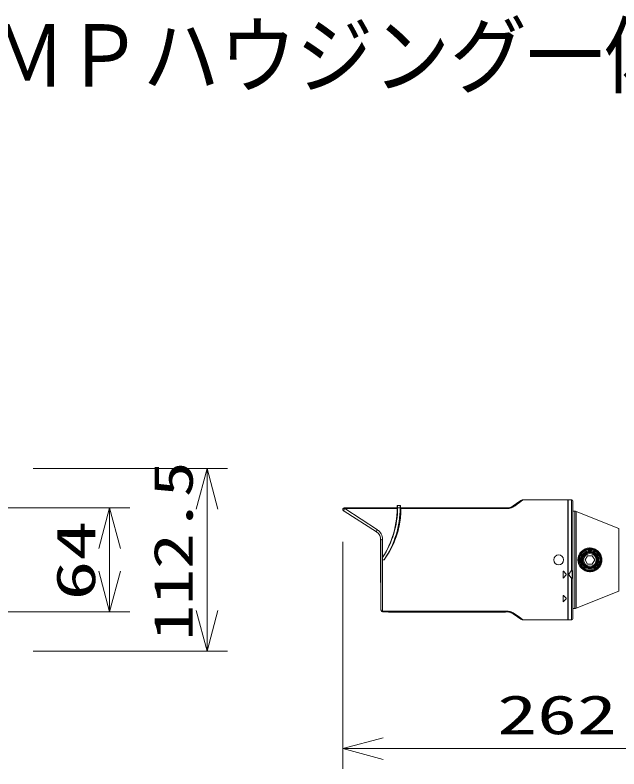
# Model space of a CAD drawing. Units: millimetres on the paper. Extents: x -62 to 65, y -58 to 59.
# Drawn here: x -19.73 to 17.42, y 12.82 to 59.21 of the extents above; entities that cross this region are included whole.
import ezdxf
from ezdxf.enums import TextEntityAlignment as Align

# ---------------------------------------------------------------- set-up
doc = ezdxf.new("R2010")
doc.units = ezdxf.units.MM
doc.layers.add('0-0_MOJI1', color=7, linetype='Continuous')
for name, color, linetype, lineweight in [('0-2_GAIKEI', 4, 'Continuous', 9), ('0-3_SUNPO', 7, 'Continuous', 9), ('0-4_0', 7, 'Continuous', 9)]:
    doc.layers.add(name, color=color, linetype=linetype, lineweight=lineweight)
doc.styles.add('ＭＳ ゴシック', font='')
doc.styles.get('ＭＳ ゴシック').set_extended_font_data('MS Gothic')

# ---------------------------------------------------------------- blocks, each defined once
blk = doc.blocks.new('_Open30')
at = {"layer": '0-4_0'}
blk.add_line((0, 0), (-1, 0), dxfattribs=at)
blk.add_lwpolyline([(-1, 0.2679), (0, 0), (-1, -0.2679)], dxfattribs=at)

msp = doc.modelspace()

# ---------------------------------------------------------------- linework, layer by layer
at = {"layer": '0-2_GAIKEI', "color": 7}
for p, q in [((10.911, 29.002), (11.318, 29.287)), ((11.318, 29.287), (11.386, 29.334)), ((11.536, 29.384), (14.283, 29.384)), ((14.283, 21.984), (14.283, 29.384)), ((14.284, 29.363), (14.284, 22.006)), ((14.514, 29.376), (14.305, 29.384)), ((14.584, 29.304), (14.584, 22.064)), ((0.527, 28.884), (3.783, 28.884)), ((3.783, 29.013), (3.783, 28.884)), ((3.805, 29.034), (3.962, 29.034)), ((3.983, 29.013), (3.983, 28.884)), ((4.013, 28.884), (10.539, 28.884)), ((0.48, 28.696), (0.467, 28.704)), ((0.48, 28.696), (0.514, 28.674)), ((0.515, 28.674), (2.506, 27.407)), ((14.703, 28.684), (14.584, 28.684)), ((17.421, 27.606), (14.801, 28.665)), ((2.783, 26.907), (2.783, 23.093)), ((2.783, 26.9), (2.783, 22.584)), ((17.421, 23.762), (14.801, 22.703)), ((10.539, 22.484), (2.883, 22.484)), ((11.393, 22.03), (10.911, 22.367)), ((14.703, 22.684), (14.584, 22.684)), ((11.536, 21.984), (13.383, 21.984)), ((13.433, 21.985), (13.383, 21.984)), ((13.933, 21.985), (13.433, 21.985)), ((13.933, 21.985), (13.983, 21.984)), ((13.983, 21.984), (14.283, 21.984)), ((14.514, 21.992), (14.305, 21.985))]:
    msp.add_line(p, q, dxfattribs=at)
at = {"layer": '0-2_GAIKEI'}
for p, q in [((14.305, 29.384), (14.305, 25.684)), ((14.514, 29.376), (14.514, 25.013)), ((0.527, 28.884), (0.568, 28.844)), ((0.568, 28.844), (0.568, 28.843)), ((0.568, 28.844), (3.783, 28.844)), ((0.568, 28.843), (2.559, 27.541)), ((3.783, 28.879), (3.783, 28.884)), ((3.805, 29.034), (3.805, 28.902)), ((3.805, 28.896), (3.805, 28.902)), ((3.805, 28.896), (3.962, 28.896)), ((3.962, 29.034), (3.962, 28.902)), ((3.962, 28.896), (3.962, 28.902)), ((3.983, 28.879), (3.983, 28.884)), ((4.013, 28.884), (4.013, 28.857)), ((4.013, 28.844), (4.013, 28.857)), ((4.013, 28.844), (10.539, 28.844)), ((4.013, 28.843), (4.013, 28.844)), ((10.539, 28.884), (10.539, 28.844)), ((0.514, 28.674), (0.515, 28.674)), ((14.703, 28.684), (14.703, 22.684)), ((14.801, 28.665), (14.801, 22.703)), ((17.421, 27.606), (17.421, 23.762)), ((2.753, 27.053), (2.753, 24.316)), ((2.783, 26.926), (2.783, 24.286)), ((2.883, 26.934), (2.883, 22.484)), ((2.753, 26.784), (2.783, 26.784)), ((2.973, 25.684), (2.883, 25.684)), ((14.305, 25.684), (14.305, 21.985)), ((15.485, 25.941), (15.337, 25.684)), ((15.337, 25.684), (15.485, 25.427)), ((15.782, 25.941), (15.485, 25.941)), ((15.93, 25.684), (15.782, 25.941)), ((15.782, 25.427), (15.93, 25.684)), ((15.485, 25.427), (15.782, 25.427)), ((13.983, 24.979), (13.982, 24.587)), ((13.983, 24.979), (13.982, 24.588)), ((13.983, 24.979), (13.983, 24.979)), ((14.018, 24.575), (14.175, 24.772)), ((14.018, 24.575), (14.175, 24.772)), ((14.175, 24.797), (14.019, 24.991)), ((14.175, 24.797), (14.019, 24.991)), ((14.019, 24.991), (14.019, 24.991)), ((14.175, 24.797), (14.175, 24.797)), ((14.175, 24.772), (14.175, 24.772)), ((14.332, 24.806), (14.486, 25)), ((14.332, 24.806), (14.332, 24.806)), ((14.487, 24.57), (14.332, 24.763)), ((14.549, 24.977), (14.547, 24.591)), ((14.549, 24.977), (14.547, 24.591)), ((14.547, 24.591), (14.547, 24.591)), ((14.549, 24.977), (14.549, 24.977)), ((2.753, 24.584), (2.783, 24.584)), ((13.982, 24.587), (13.982, 24.588)), ((14.018, 24.575), (14.018, 24.575)), ((14.487, 24.571), (14.487, 24.57)), ((14.514, 24.558), (14.514, 21.992)), ((13.983, 23.131), (13.983, 23.479)), ((13.983, 23.479), (13.983, 23.479)), ((13.983, 23.131), (13.983, 23.479)), ((14.018, 23.492), (14.019, 23.492)), ((14.172, 23.318), (14.018, 23.492)), ((14.018, 23.118), (14.172, 23.292)), ((14.172, 23.318), (14.019, 23.492)), ((14.019, 23.118), (14.172, 23.292)), ((14.172, 23.318), (14.172, 23.318)), ((14.172, 23.292), (14.172, 23.292)), ((13.983, 23.131), (13.983, 23.131)), ((14.018, 23.118), (14.019, 23.118)), ((10.539, 22.525), (2.883, 22.525)), ((3.241, 22.484), (3.241, 22.474)), ((3.241, 22.474), (10.441, 22.474)), ((3.341, 22.484), (3.341, 22.474)), ((10.341, 22.484), (10.341, 22.474)), ((10.441, 22.484), (10.441, 22.474)), ((10.539, 22.525), (10.539, 22.484)), ((13.939, 21.997), (13.439, 21.997)), ((13.439, 21.997), (13.439, 21.99)), ((13.439, 21.99), (13.939, 21.99)), ((13.939, 21.997), (13.939, 21.99))]:
    msp.add_line(p, q, dxfattribs=at)
at = {"layer": '0-2_GAIKEI', "color": 7}
msp.add_lwpolyline([(11.536, 29.384), (11.511, 29.383), (11.486, 29.379), (11.461, 29.373), (11.433, 29.362), (11.418, 29.354), (11.386, 29.334)], dxfattribs=at)
at = {"layer": '0-2_GAIKEI'}
for points in [[(11.03, 29.019), (10.999, 28.994), (10.965, 28.97), (10.928, 28.947), (10.887, 28.926), (10.851, 28.909), (10.813, 28.893), (10.774, 28.88), (10.734, 28.868), (10.671, 28.855), (10.605, 28.847), (10.539, 28.844)], [(11.03, 29.019), (11.001, 29.024), (10.973, 29.024), (10.946, 29.019), (10.921, 29.008), (10.911, 29.002)], [(3.9, 27.912), (3.873, 27.772), (3.842, 27.628), (3.806, 27.483), (3.753, 27.294), (3.693, 27.104), (3.624, 26.914), (3.547, 26.724), (3.463, 26.534), (3.372, 26.347), (3.292, 26.197), (3.207, 26.049), (3.118, 25.903), (3.047, 25.793), (2.973, 25.684)], [(3.929, 27.889), (3.903, 27.751), (3.871, 27.61), (3.834, 27.467), (3.779, 27.281), (3.716, 27.092), (3.644, 26.904), (3.565, 26.715), (3.478, 26.527), (3.383, 26.341), (3.279, 26.155), (3.168, 25.973), (3.05, 25.794), (2.973, 25.684)], [(3.472, 27.06), (3.427, 26.938), (3.363, 26.773), (3.293, 26.608), (3.218, 26.444), (3.142, 26.29), (3.061, 26.138), (2.974, 25.987), (2.883, 25.839)], [(15.634, 26.379), (15.569, 26.375), (15.506, 26.365), (15.444, 26.349), (15.383, 26.328), (15.325, 26.3), (15.269, 26.268), (15.214, 26.228), (15.162, 26.183), (15.115, 26.132), (15.072, 26.075), (15.035, 26.014), (15.007, 25.956), (14.985, 25.895), (14.968, 25.831), (14.957, 25.766), (14.953, 25.716), (14.953, 25.665), (14.956, 25.615), (14.961, 25.577), (14.967, 25.54), (14.976, 25.504), (14.987, 25.468), (15.007, 25.413), (15.032, 25.361), (15.061, 25.311), (15.093, 25.265), (15.116, 25.235), (15.141, 25.208), (15.194, 25.157), (15.248, 25.115), (15.306, 25.079), (15.366, 25.048), (15.429, 25.024), (15.493, 25.006), (15.563, 24.995), (15.634, 24.99), (15.702, 24.992), (15.769, 25.001), (15.837, 25.017)], [(15.615, 24.952), (15.681, 24.954), (15.747, 24.961), (15.813, 24.974), (15.878, 24.994), (15.943, 25.02), (16.007, 25.053), (16.066, 25.092), (16.122, 25.137), (16.174, 25.188), (16.22, 25.242), (16.26, 25.3), (16.294, 25.362), (16.322, 25.427), (16.344, 25.494), (16.36, 25.566), (16.368, 25.639), (16.369, 25.713), (16.362, 25.786), (16.348, 25.858), (16.327, 25.929), (16.301, 25.993), (16.268, 26.055), (16.23, 26.113), (16.186, 26.167), (16.138, 26.218), (16.084, 26.263), (16.028, 26.303), (15.969, 26.336), (15.909, 26.363), (15.846, 26.385), (15.782, 26.401), (15.718, 26.412), (15.654, 26.416), (15.615, 26.416)], [(15.837, 25.017), (15.902, 25.04), (15.966, 25.07), (16.021, 25.103), (16.074, 25.141), (16.123, 25.183), (16.167, 25.231), (16.21, 25.285), (16.246, 25.344), (16.277, 25.406), (16.301, 25.47), (16.319, 25.537), (16.33, 25.605), (16.335, 25.674), (16.332, 25.743), (16.323, 25.812), (16.307, 25.879), (16.285, 25.943), (16.257, 26.005), (16.223, 26.064), (16.183, 26.119), (16.138, 26.17), (16.089, 26.216), (16.035, 26.257), (15.98, 26.291), (15.922, 26.32), (15.863, 26.343), (15.802, 26.361), (15.74, 26.372), (15.677, 26.378), (15.634, 26.379)], [(14.332, 24.806), (14.486, 24.999), (14.486, 25)], [(14.487, 24.571), (14.332, 24.763), (14.332, 24.763)], [(11.03, 22.35), (10.977, 22.39), (10.914, 22.429), (10.879, 22.447), (10.841, 22.464), (10.789, 22.484), (10.733, 22.501), (10.674, 22.513), (10.607, 22.522), (10.539, 22.525)], [(10.911, 22.367), (10.935, 22.354), (10.961, 22.346), (10.988, 22.344), (11.017, 22.347), (11.03, 22.35)], [(13.439, 21.997), (13.403, 21.995), (13.392, 21.994), (13.39, 21.993), (13.39, 21.993), (13.389, 21.993), (13.389, 21.993)], [(13.439, 21.99), (13.403, 21.991), (13.391, 21.992), (13.39, 21.992), (13.39, 21.992), (13.389, 21.993), (13.389, 21.993)], [(13.939, 21.997), (13.976, 21.995), (13.987, 21.994), (13.989, 21.993), (13.989, 21.993), (13.989, 21.993), (13.989, 21.993), (13.989, 21.993), (13.989, 21.992), (13.988, 21.992), (13.981, 21.991), (13.939, 21.99)]]:
    msp.add_lwpolyline(points, dxfattribs=at)
for centre, radius in [((13.713, 25.684), 0.305), ((15.634, 25.684), 0.677), ((15.634, 25.684), 0.627), ((15.634, 25.684), 0.558), ((15.634, 25.684), 0.508), ((15.634, 25.684), 0.487), ((15.634, 25.684), 0.45), ((15.634, 25.684), 0.39)]:
    msp.add_circle(centre, radius, dxfattribs=at)
for centre, radius, start, end in [((-117.798, 207.915), 220.455, 305.7588, 305.921), ((-1.735, 28.893), 5.54, 326.4832, 0.0403), ((-1.734, 28.892), 5.697, 325.7303, 0.0449), ((-1.709, 28.884), 5.493, 340.6068, 359.9489), ((-1.709, 28.884), 5.693, 350.1691, 359.9504), ((-1.619, 28.859), 5.632, 350.09, 359.8449), ((2.783, 27.053), 0.03, 144.5051, 180), ((15.634, 25.684), 0.732, 91.5173, 268.4822), ((14.003, 24.979), 0.02, 38.8135, 180), ((14.003, 24.978), 0.02, 38.8129, 180), ((14.159, 24.784), 0.02, 321.515, 38.8268), ((14.159, 24.784), 0.02, 321.5143, 38.8261), ((14.359, 24.784), 0.0349, 141.5086, 218.8835), ((14.359, 24.784), 0.0344, 141.533, 218.862), ((14.514, 24.977), 0.0356, 90, 141.4647), ((14.514, 24.977), 0.0352, 0, 141.489), ((14.514, 24.592), 0.0335, 218.9075, 0), ((14.513, 24.978), 0.0355, 0, 90), ((14.513, 24.591), 0.0338, 270, 0), ((2.783, 24.316), 0.03, 180, 270), ((14.002, 24.587), 0.0199, 180, 321.6308), ((14.002, 24.587), 0.0199, 180, 321.6294), ((14.514, 24.592), 0.0339, 218.9298, 270), ((14.003, 23.479), 0.0202, 41.4356, 180), ((14.003, 23.479), 0.02, 41.4342, 180), ((14.157, 23.305), 0.0202, 318.5686, 41.4336), ((14.157, 23.305), 0.02, 318.5671, 41.4323), ((14.003, 23.131), 0.0202, 180, 318.5695), ((14.003, 23.131), 0.02, 180, 318.5655), ((-118.847, -157.999), 222.248, 54.07972, 54.24061)]:
    msp.add_arc(centre, radius, start, end, dxfattribs=at)
at = {"layer": '0-2_GAIKEI', "color": 7}
for centre, radius, start, end in [((14.304, 29.363), 0.0209, 90, 180), ((14.512, 29.304), 0.072, 0, 88), ((0.527, 28.784), 0.1, 90, 233.0818), ((3.805, 29.013), 0.0212, 90, 180), ((3.962, 29.013), 0.0212, 0, 90), ((4.013, 28.914), 0.03, 180, 270), ((10.539, 29.534), 0.65, 270, 275.1311), ((10.539, 29.534), 0.65, 275.1311, 305.0058), ((14.703, 28.422), 0.262, 68, 90), ((2.183, 26.9), 0.6, 0, 57.5288), ((2.833, 23.093), 0.05, 180, 181.8935), ((2.883, 22.584), 0.1, 180, 270), ((10.539, 21.834), 0.65, 79.8529, 90), ((10.539, 21.834), 0.65, 54.9987, 79.8529), ((14.703, 22.946), 0.262, 270, 292), ((11.537, 22.235), 0.251, 235.0479, 270), ((14.304, 22.006), 0.0209, 180, 270), ((14.512, 22.064), 0.072, 272, 0)]:
    msp.add_arc(centre, radius, start, end, dxfattribs=at)
at = {"layer": '0-2_GAIKEI'}
for centre, major_axis, ratio, start_param, end_param in [((0.568, 28.758), (-0.0537, -0.0844), 0.661009, 3.907997, 6.283185), ((3.805, 28.884), (0.0212, 0), 0.810269, 1.570796, 3.141593), ((3.805, 28.879), (0.0212, 0), 0.80303, 1.571512, 3.141591), ((3.962, 28.884), (0.0212, 0), 0.81027, 6.283185, 7.853981), ((3.962, 28.879), (0.0212, 0), 0.803034, 6.283177, 7.854669), ((4.013, 28.884), (0.03, 0), 0.902439, 3.141593, 4.712389), ((4.013, 28.869), (0.03, 0), 0.853907, 3.141593, 4.714615), ((3.929, 27.907), (0.0296, -0.0051), 0.590268, 3.141593, 4.81432), ((2.559, 27.491), (-0.0537, -0.0844), 0.297401, 4.275206, 6.283185), ((2.183, 26.934), (0, -0.719), 0.972963, 1.570521, 2.574613), ((2.883, 26.9), (0.1, 0), 0.337802, 1.570797, 3.141593), ((2.833, 23.316), (-0.05, 0), 0.766355, 6.283185, 6.313184), ((2.883, 22.61), (0.1, 0), 0.853908, 3.141593, 4.712389)]:
    msp.add_ellipse(centre, major_axis=major_axis, ratio=ratio, start_param=start_param, end_param=end_param, dxfattribs=at)
at = {"layer": '0-3_SUNPO'}
for p, q in [((-18.614, 31.301), (-6.664, 31.301)), ((-21.466, 28.884), (-12.664, 28.884)), ((-7.914, 28.801), (-7.914, 22.568)), ((0.427, 26.784), (0.427, 12.818)), ((-13.914, 26.384), (-13.914, 24.984)), ((-21.749, 22.484), (-12.664, 22.484)), ((-18.614, 20.068), (-6.664, 20.068)), ((2.927, 14.068), (24.084, 14.068))]:
    msp.add_line(p, q, dxfattribs=at)

# ---------------------------------------------------------------- block references
at = {"layer": '0-3_SUNPO', "xscale": 2.5, "yscale": 2.5}
for p, rotation in [((-7.914, 31.301), 90), ((-13.914, 28.884), 90), ((-13.914, 22.484), 270), ((-7.914, 20.068), 270), ((0.427, 14.068), 180)]:
    msp.add_blockref('_Open30', p, dxfattribs=dict(at, rotation=rotation))

# ---------------------------------------------------------------- texts
at = {"layer": '0-0_MOJI1', "style": 'ＭＳ ゴシック', "width": 0.9}
msp.add_text('屋外２ＭＰハウジング一体型ＮＷカメラ', height=3.849, dxfattribs=at).set_placement((-35.5, 53.642), align=Align.BOTTOM_LEFT)
at = {"layer": '0-3_SUNPO', "style": 'ＭＳ ゴシック'}
for s, width, p in [('112.5', 1.35, (-8.076, 20.702)), ('64', 1.5, (-14.076, 23.184))]:
    msp.add_text(s, height=2.405, rotation=90, dxfattribs=dict(at, width=width)).set_placement(p, align=Align.BOTTOM_LEFT)
at = {"layer": '0-3_SUNPO', "style": 'ＭＳ ゴシック', "width": 1.5}
msp.add_text('262', height=2.405, dxfattribs=at).set_placement((9.934, 14.231), align=Align.BOTTOM_LEFT)

doc.saveas('drawing.dxf')
